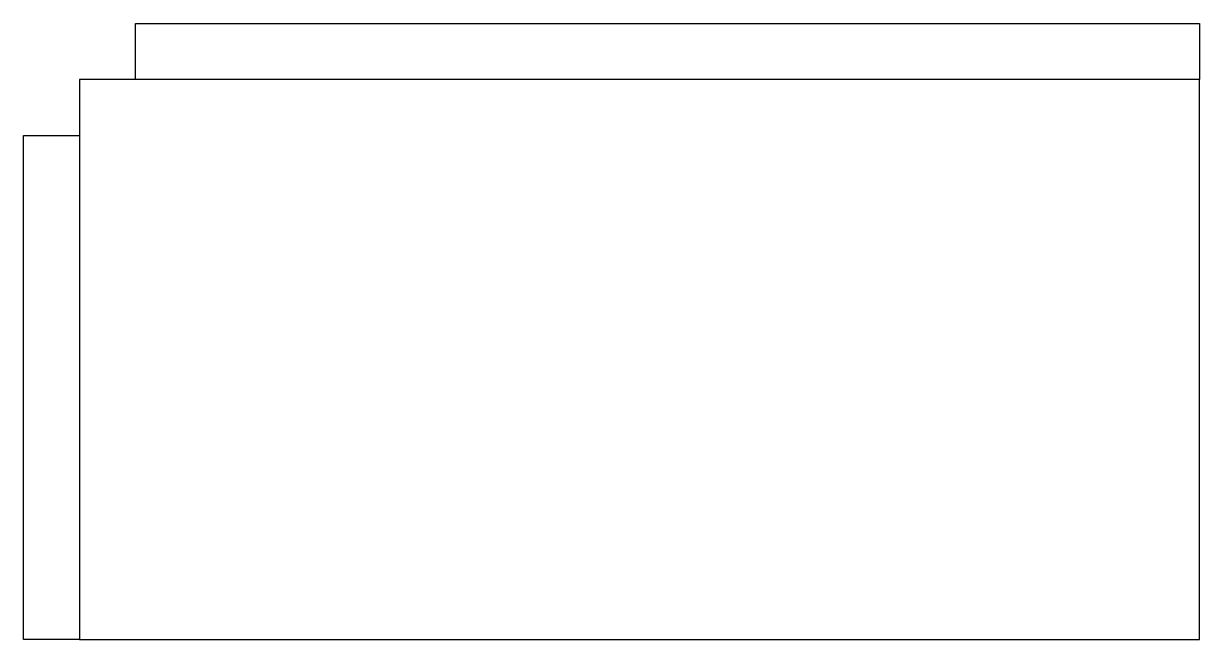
# Model space of a CAD drawing. Header units: metres. Extents: x -5 to 100, y 0 to 55.
import ezdxf

# ---------------------------------------------------------------- set-up
doc = ezdxf.new("R2010")
doc.units = ezdxf.units.M
doc.linetypes.add('DASHED', pattern=[0])
doc.layers.add('CUT', color=1, linetype='Continuous')
doc.layers.add('FOLDS', color=6, linetype='Continuous')

msp = doc.modelspace()

# ---------------------------------------------------------------- linework, layer by layer
at = {"layer": 'CUT'}
for points in [[(100, 50), (5, 50), (5, 55), (100, 55), (100, 50)], [(0, 0), (100, 0), (100, 50), (0, 50), (0, 0)], [(0, 45), (0, 0), (-5, 0), (-5, 45), (0, 45)]]:
    msp.add_lwpolyline(points, dxfattribs=at)
at = {"layer": 'FOLDS', "linetype": 'DASHED'}
for p, q in [((100, 50), (0, 50)), ((0, 50), (0, 0))]:
    msp.add_line(p, q, dxfattribs=at)

doc.saveas('drawing.dxf')
